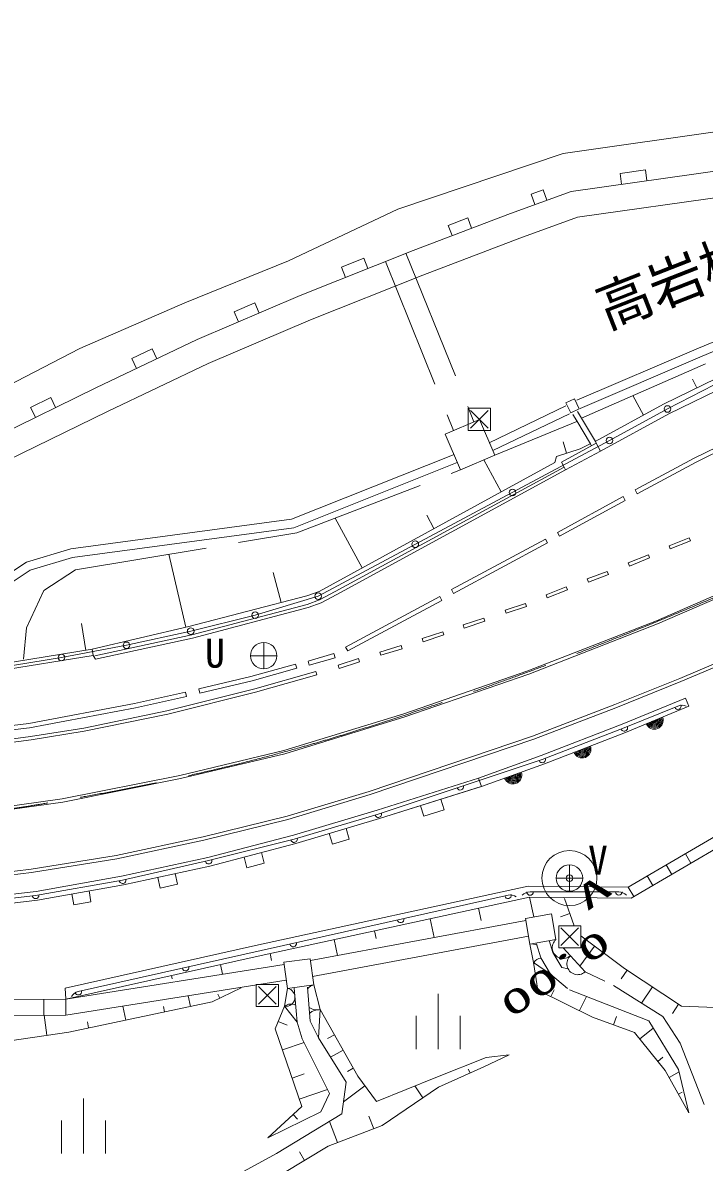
# Model space of a CAD drawing. Units: millimetres, scale not verified. Extents: x 40000 to 680000, y 20000 to 380000.
# Drawn here: x 388960 to 419898, y 236588 to 288279 of the extents above; entities that cross this region are included whole.
import ezdxf
from ezdxf.enums import TextEntityAlignment as Align

# ---------------------------------------------------------------- set-up
doc = ezdxf.new("R2010")
doc.units = ezdxf.units.MM
doc.header["$LTSCALE"] = 1000
for name, pattern in [('CHAIN', [18.5, 12, -1.5, 3.5, -1.5]), ('DASHED', [7.5, 6, -1.5]), ('USER1', [2, 1, -1])]:
    doc.linetypes.add(name, pattern=pattern)
for name, color, linetype, lineweight in [('M-BGD', 30, 'Continuous', 13), ('M-STR-HTXT', 7, 'Continuous', 13), ('M-TTL', 7, 'Continuous', 13), ('M-TTL-LINE', 7, 'Continuous', 50), ('M-TTL-TXT', 3, 'Continuous', 13)]:
    doc.layers.add(name, color=color, linetype=linetype, lineweight=lineweight)
doc.styles.add('ＭＳ ゴシック', font='')
doc.styles.get('ＭＳ ゴシック').set_extended_font_data('MS Gothic')

msp = doc.modelspace()

# ---------------------------------------------------------------- linework, layer by layer
at = {"layer": 'M-BGD'}
for p, q in [((409188, 270789), (409188, 269789)), ((410188, 270789), (409188, 270789)), ((409288, 270689), (410088, 269889)), ((410088, 270689), (409288, 269889)), ((410188, 269789), (410188, 270789)), ((409188, 269789), (410188, 269789)), ((413292, 247316), (413292, 246316)), ((414292, 247316), (413292, 247316)), ((413392, 247216), (414192, 246416)), ((414192, 247216), (413392, 246416)), ((414292, 246316), (414292, 247316)), ((413292, 246316), (414292, 246316)), ((399563, 244652), (399563, 243652)), ((400563, 244652), (399563, 244652)), ((399663, 244552), (400463, 243752)), ((400463, 244552), (399663, 243752)), ((400563, 243652), (400563, 244652)), ((399563, 243652), (400563, 243652))]:
    msp.add_line(p, q, dxfattribs=at)
at = {"layer": 'M-TTL'}
for p, q in [((413497, 282347), (424830, 283962)), ((405993, 279825), (413497, 282347)), ((413850, 280625), (425345, 282257)), ((425345, 282257), (413850, 280625)), ((416079, 281446), (417228, 281609)), ((416079, 281446), (416149, 280951)), ((417228, 281609), (417298, 281114)), ((412036, 280500), (412584, 280699)), ((412584, 280699), (412754, 280228)), ((414141, 279454), (425611, 281082)), ((411109, 279634), (413850, 280625)), ((413850, 280625), (411109, 279634)), ((412036, 280500), (412206, 280030)), ((401022, 277475), (405993, 279825)), ((406681, 277948), (411109, 279634)), ((411109, 279634), (406681, 277948)), ((408274, 279090), (409160, 279427)), ((409160, 279427), (409338, 278959)), ((411527, 278509), (414141, 279454)), ((408274, 279090), (408452, 278622)), ((407116, 276829), (411527, 278509)), ((431362, 278412), (419645, 273524)), ((401560, 275914), (406681, 277948)), ((406681, 277948), (401560, 275914)), ((403424, 277192), (404448, 277599)), ((404448, 277599), (404632, 277134)), ((431516, 278043), (419801, 273156)), ((396315, 275574), (401022, 277475)), ((403424, 277192), (403608, 276727)), ((402017, 274804), (407116, 276829)), ((391557, 273502), (396315, 275574)), ((396884, 273910), (401560, 275914)), ((401560, 275914), (396884, 273910)), ((398557, 275171), (399493, 275572)), ((399493, 275572), (399689, 275112)), ((398557, 275171), (398754, 274712)), ((397378, 272816), (402017, 274804)), ((386867, 271077), (391557, 273502)), ((392280, 271725), (396884, 273910)), ((396884, 273910), (392280, 271725)), ((393907, 273051), (394828, 273488)), ((394828, 273488), (395042, 273036)), ((419645, 273524), (414107, 271154)), ((393907, 273051), (394122, 272599)), ((419801, 273156), (414265, 270786)), ((392801, 270644), (397378, 272816)), ((414327, 270347), (419956, 272801)), ((418056, 270979), (422050, 272930)), ((418285, 270534), (422266, 272479)), ((418228, 270759), (420872, 272120)), ((419365, 272113), (419560, 271714)), ((387706, 269483), (392280, 271725)), ((392280, 271725), (387706, 269483)), ((389315, 270829), (390230, 271277)), ((390230, 271277), (390450, 270828)), ((413610, 270905), (410128, 269230)), ((413621, 271035), (414005, 271219)), ((413838, 270584), (413621, 271035)), ((414005, 271219), (414222, 270769)), ((414944, 269291), (418056, 270979)), ((416658, 271363), (417137, 270480)), ((388253, 268415), (392801, 270644)), ((389315, 270829), (389535, 270380)), ((413783, 270545), (410302, 268870)), ((414222, 270769), (413838, 270584)), ((413929, 270507), (414114, 270216)), ((414140, 270641), (414327, 270347)), ((414327, 270347), (414958, 269283)), ((415182, 268851), (418285, 270534)), ((415599, 269328), (418228, 270759)), ((409688, 270289), (408134, 269614)), ((410391, 268670), (409688, 270289)), ((414114, 270216), (414733, 269172)), ((402371, 262265), (415599, 269328)), ((408134, 269614), (408836, 267996)), ((421632, 269605), (419443, 268527)), ((421719, 269425), (419535, 268349)), ((414269, 268948), (413186, 268608)), ((413413, 268342), (414990, 269203)), ((413488, 269271), (413650, 268754)), ((413605, 267991), (415182, 268851)), ((414717, 269176), (414269, 268948)), ((414733, 269172), (414758, 269109)), ((414958, 269283), (414990, 269203)), ((415182, 268851), (414990, 269203)), ((408539, 268695), (401167, 265764)), ((408687, 268324), (401269, 265374)), ((413113, 268326), (402409, 262484)), ((408836, 267996), (410391, 268670)), ((409892, 268454), (410685, 267001)), ((413186, 268608), (413113, 268326)), ((413413, 268342), (413533, 268123)), ((419443, 268527), (416758, 267088)), ((419535, 268349), (416853, 266912)), ((403142, 262479), (413533, 268123)), ((403213, 262346), (413605, 267991)), ((413533, 268123), (413605, 267991)), ((413232, 265159), (416216, 266785)), ((416216, 266785), (416311, 266609)), ((416853, 266912), (416758, 267088)), ((416311, 266609), (413327, 264983)), ((401167, 265764), (391135, 264408)), ((403137, 265803), (404366, 263552)), ((407298, 265937), (407628, 265332)), ((401269, 265374), (391219, 264015)), ((417725, 261154), (427383, 265323)), ((417782, 261016), (427443, 265185)), ((408426, 262568), (412686, 264856)), ((412780, 264680), (408520, 262392)), ((412686, 264856), (412780, 264680)), ((413327, 264983), (413232, 265159)), ((418299, 264548), (419219, 264917)), ((419275, 264777), (418355, 264409)), ((419219, 264917), (419275, 264777)), ((391135, 264408), (389127, 263815)), ((395589, 264168), (396369, 260859)), ((416447, 263773), (417362, 264149)), ((417362, 264149), (417419, 264011)), ((418355, 264409), (418299, 264548)), ((389127, 263815), (382357, 259308)), ((391219, 264015), (389298, 263449)), ((416504, 263635), (416447, 263773)), ((417419, 264011), (416504, 263635)), ((389298, 263449), (382491, 258916)), ((400335, 263348), (400691, 261983)), ((414590, 263046), (415493, 263384)), ((415545, 263243), (414642, 262906)), ((415493, 263384), (415545, 263243)), ((412718, 262330), (413637, 262695)), ((413637, 262695), (413693, 262556)), ((414642, 262906), (414590, 263046)), ((401851, 262285), (396503, 260890)), ((399512, 261409), (402371, 262265)), ((402409, 262484), (401851, 262285)), ((401865, 261893), (402438, 262104)), ((402438, 262104), (403142, 262479)), ((402500, 261967), (403213, 262346)), ((403619, 259957), (407891, 262253)), ((407986, 262077), (403713, 259780)), ((407891, 262253), (407986, 262077)), ((408520, 262392), (408426, 262568)), ((412773, 262190), (412718, 262330)), ((413693, 262556), (412773, 262190)), ((396638, 260508), (401865, 261893)), ((396673, 260362), (401910, 261750)), ((401910, 261750), (402500, 261967)), ((410853, 261632), (411780, 261934)), ((410900, 261489), (410853, 261632)), ((411826, 261792), (410900, 261489)), ((411780, 261934), (411826, 261792)), ((396584, 260679), (399512, 261409)), ((408949, 260960), (409894, 261276)), ((409942, 261134), (408997, 260817)), ((409894, 261276), (409942, 261134)), ((411886, 258876), (417725, 261154)), ((391621, 261032), (391818, 259808)), ((396503, 260890), (392116, 259856)), ((393668, 260037), (396584, 260679)), ((407092, 260344), (408029, 260652)), ((408029, 260652), (408076, 260510)), ((408997, 260817), (408949, 260960)), ((411938, 258735), (417782, 261016)), ((423485, 260526), (418784, 258531)), ((390719, 259480), (393668, 260037)), ((392227, 259562), (396638, 260508)), ((392259, 259415), (396673, 260362)), ((405166, 259729), (406146, 260025)), ((406146, 260025), (406189, 259881)), ((407138, 260202), (407092, 260344)), ((408076, 260510), (407138, 260202)), ((423546, 260388), (418841, 258393)), ((387735, 259151), (392116, 259856)), ((387776, 258874), (392160, 259579)), ((392116, 259856), (392160, 259579)), ((392160, 259579), (392259, 259415)), ((401912, 259323), (403084, 259662)), ((403084, 259662), (403140, 259470)), ((403713, 259780), (403619, 259957)), ((405210, 259585), (405166, 259729)), ((406189, 259881), (405210, 259585)), ((387759, 258998), (390719, 259480)), ((401347, 259189), (399318, 258627)), ((401401, 258997), (399368, 258433)), ((401401, 258997), (401347, 259189)), ((401967, 259131), (401912, 259323)), ((403140, 259470), (401967, 259131)), ((403272, 259134), (404195, 259434)), ((403318, 258991), (403272, 259134)), ((404242, 259292), (403318, 258991)), ((404195, 259434), (404242, 259292)), ((399318, 258627), (396953, 258061)), ((402266, 258845), (399489, 258059)), ((399489, 258059), (402266, 258845)), ((399527, 257914), (402307, 258700)), ((402307, 258700), (402266, 258845)), ((406258, 256935), (411886, 258876)), ((406305, 256793), (411938, 258735)), ((418784, 258531), (415834, 257345)), ((399489, 258059), (395506, 257061)), ((395506, 257061), (399489, 258059)), ((396953, 258061), (396999, 257866)), ((399368, 258433), (396999, 257866)), ((418841, 258393), (415889, 257205)), ((396348, 257905), (394031, 257403)), ((396390, 257710), (394071, 257207)), ((395540, 256915), (399527, 257914)), ((396348, 257905), (396390, 257710)), ((419040, 257640), (416169, 256459)), ((419192, 257270), (419040, 257640)), ((394031, 257403), (389232, 256490)), ((394071, 257207), (389263, 256292)), ((395506, 257061), (391725, 256284)), ((391725, 256284), (395506, 257061)), ((391752, 256137), (395540, 256915)), ((400815, 255265), (406258, 256935)), ((415834, 257345), (412107, 255922)), ((415889, 257205), (412158, 255780)), ((416270, 256292), (418697, 257282)), ((416318, 256088), (419192, 257270)), ((419192, 257270), (416318, 256088)), ((389232, 256490), (384401, 255921)), ((400855, 255120), (406305, 256793)), ((416169, 256459), (412499, 255034)), ((389263, 256292), (384422, 255722)), ((389317, 255894), (384499, 255298)), ((384499, 255298), (389317, 255894)), ((391725, 256284), (389317, 255894)), ((389317, 255894), (391725, 256284)), ((389338, 255746), (391752, 256137)), ((412107, 255922), (404692, 253411)), ((412540, 254861), (416270, 256292)), ((412639, 254659), (416318, 256088)), ((416318, 256088), (412639, 254659)), ((384515, 255149), (389338, 255746)), ((412158, 255780), (404737, 253268)), ((396089, 254137), (400815, 255265)), ((396121, 253991), (400855, 255120)), ((405099, 252379), (412540, 254861)), ((412499, 255034), (409653, 254011)), ((409788, 253634), (412639, 254659)), ((412639, 254659), (409788, 253634)), ((390749, 253076), (396089, 254137)), ((390774, 252928), (396121, 253991)), ((409653, 254011), (405044, 252557)), ((409653, 254011), (409788, 253634)), ((425092, 254125), (416448, 249066)), ((404692, 253411), (400961, 252286)), ((405161, 252174), (409788, 253634)), ((409773, 253629), (405161, 252174)), ((425376, 253712), (416581, 248565)), ((384837, 252242), (390749, 253076)), ((384852, 252093), (390774, 252928)), ((404737, 253268), (401001, 252142)), ((408088, 252574), (407937, 253050)), ((400961, 252286), (397149, 251342)), ((405044, 252557), (401245, 251429)), ((401276, 251244), (405099, 252379)), ((407162, 252282), (407012, 252758)), ((408088, 252574), (407162, 252282)), ((401001, 252142), (397182, 251196)), ((401353, 251043), (405161, 252174)), ((405161, 252174), (401353, 251043)), ((397149, 251342), (393202, 250504)), ((401245, 251429), (397360, 250413)), ((397398, 250269), (401276, 251244)), ((403018, 251016), (402876, 251496)), ((403780, 251243), (403018, 251016)), ((403780, 251243), (403638, 251722)), ((397182, 251196), (393230, 250357)), ((397453, 250024), (401353, 251043)), ((401353, 251043), (397453, 250024)), ((393202, 250504), (389334, 249885)), ((393230, 250357), (389355, 249736)), ((397360, 250413), (393448, 249562)), ((393493, 249381), (397398, 250269)), ((399139, 249948), (399013, 250432)), ((399919, 250152), (399793, 250636)), ((419041, 250584), (419294, 250152)), ((389334, 249885), (383407, 249151)), ((389355, 249736), (383422, 249001)), ((393526, 249169), (397453, 250024)), ((397453, 250024), (393526, 249169)), ((395988, 249194), (395882, 249682)), ((399919, 250152), (399139, 249948)), ((418177, 250078), (418430, 249647)), ((389544, 248693), (393493, 249381)), ((393448, 249562), (389570, 248876)), ((389628, 248480), (393526, 249169)), ((393526, 249169), (389628, 248480)), ((395203, 249023), (395097, 249511)), ((395988, 249194), (395203, 249023)), ((417313, 249572), (417565, 249141)), ((389570, 248876), (383499, 248157)), ((383592, 247996), (389544, 248693)), ((391274, 248263), (391187, 248756)), ((391477, 244325), (410990, 248699)), ((392054, 248401), (391967, 248893)), ((411908, 249115), (399669, 246454)), ((416448, 249066), (411908, 249115)), ((411988, 248848), (416018, 248853)), ((416448, 249066), (416701, 248635)), ((383535, 247759), (389628, 248480)), ((389628, 248480), (383535, 247759)), ((392054, 248401), (391274, 248263)), ((411959, 248614), (399776, 245965)), ((416581, 248565), (411959, 248614)), ((412158, 247713), (411962, 248615)), ((413994, 247316), (413551, 248555)), ((407637, 246779), (407451, 247634)), ((409766, 247557), (409645, 248111)), ((412959, 247853), (411780, 247646)), ((411780, 247646), (411984, 246484)), ((413163, 246692), (412959, 247853)), ((413378, 247714), (413798, 247864)), ((402025, 245733), (411795, 247555)), ((402119, 245018), (411927, 246847)), ((403248, 245961), (403090, 246686)), ((405002, 246738), (404926, 247085)), ((411984, 246484), (413163, 246692)), ((412863, 246639), (413031, 246108)), ((416277, 245382), (414292, 246860)), ((399669, 246454), (390892, 244489)), ((400258, 245742), (400189, 246055)), ((412154, 245647), (411984, 246484)), ((412280, 246495), (412479, 245861)), ((413031, 246108), (413439, 245418)), ((413501, 246316), (414485, 245221)), ((414246, 245487), (414920, 246392)), ((399776, 245965), (390914, 243982)), ((390914, 243982), (400831, 245564)), ((398035, 245118), (397937, 245554)), ((400818, 245664), (402013, 245821)), ((400974, 244474), (400818, 245664)), ((402013, 245821), (402170, 244631)), ((412154, 245647), (412348, 244399)), ((412923, 245112), (412154, 245647)), ((412479, 245861), (412923, 245112)), ((395748, 244902), (395713, 245056)), ((413439, 245418), (413713, 245367)), ((416130, 244902), (416396, 245303)), ((418872, 243660), (416277, 245382)), ((390919, 243253), (400925, 244850)), ((402170, 244631), (400974, 244474)), ((402015, 242990), (401885, 244531)), ((402170, 244631), (402460, 243512)), ((417052, 243804), (417542, 244542)), ((390892, 244489), (390914, 243982)), ((396466, 244138), (396568, 243654)), ((398877, 244498), (397565, 243865)), ((397816, 244204), (397902, 244027)), ((400845, 243664), (400974, 244474)), ((401417, 242940), (401288, 244481)), ((407824, 244221), (407824, 241721)), ((414828, 243169), (412348, 244399)), ((413085, 244414), (412933, 244109)), ((414553, 244102), (414235, 243463)), ((390914, 243982), (386901, 243954)), ((389914, 243975), (389919, 243255)), ((390914, 243982), (390919, 243262)), ((397565, 243865), (391045, 242489)), ((393509, 243667), (393642, 243037)), ((395342, 243657), (395395, 243407)), ((400845, 243664), (400421, 242631)), ((401417, 242940), (400845, 243664)), ((402460, 243512), (402380, 242236)), ((404173, 240486), (402460, 243512)), ((418454, 243340), (418729, 243755)), ((390919, 243262), (387190, 243236)), ((389926, 243255), (390057, 242346)), ((391894, 242952), (391951, 242680)), ((400965, 242811), (400562, 242976)), ((402380, 242236), (402015, 242990)), ((406824, 243221), (406824, 241721)), ((408824, 241721), (408824, 243221)), ((416726, 242467), (414828, 243169)), ((415916, 243204), (415773, 242819)), ((391045, 242489), (386424, 241819)), ((400421, 242631), (401624, 239115)), ((416726, 242467), (418123, 240753)), ((417577, 242670), (416966, 242172)), ((401728, 242019), (400745, 241683)), ((402797, 242194), (403107, 242369)), ((402935, 241346), (403504, 241668)), ((409886, 240922), (411037, 241460)), ((407827, 239985), (409886, 240922)), ((418024, 241349), (417792, 241159)), ((401742, 240595), (401183, 240403)), ((403696, 240697), (403967, 240851)), ((405023, 239347), (404173, 240486)), ((409186, 240814), (409266, 240640)), ((418123, 240753), (419193, 238833)), ((418757, 240692), (418299, 240437)), ((402794, 239879), (401513, 239441)), ((403518, 239328), (404494, 240056)), ((405281, 238249), (407827, 239985)), ((406756, 240052), (407127, 239507)), ((391711, 239484), (391711, 236984)), ((418903, 239768), (418727, 239669)), ((401624, 239115), (400086, 237696)), ((390711, 238484), (390711, 236984)), ((392711, 236984), (392711, 238484)), ((401426, 238543), (401232, 238753)), ((402884, 238435), (403248, 237477)), ((404677, 238679), (404896, 238103)), ((402822, 237315), (405281, 238249)), ((400763, 236070), (402822, 237315)), ((401523, 237056), (401756, 236671))]:
    msp.add_line(p, q, dxfattribs=at)
at = {"layer": 'M-TTL', "linetype": 'DASHED'}
for p, q in [((406353, 277823), (409440, 270181)), ((405426, 277449), (408522, 269783)), ((414114, 270187), (410391, 268670)), ((401402, 265135), (408836, 267996)), ((391361, 263465), (401402, 265135)), ((389909, 262521), (391361, 263465)), ((389126, 260832), (389909, 262521)), ((389000, 259411), (389126, 260832)), ((415783, 244608), (418013, 243195)), ((413777, 244406), (417376, 242995)), ((420795, 243585), (418872, 243660)), ((417376, 242995), (418732, 240800)), ((418013, 243195), (418799, 241991)), ((401649, 242179), (402884, 239698)), ((402380, 242236), (403636, 240221)), ((418799, 241991), (419889, 239208)), ((409992, 241344), (411037, 241460)), ((407707, 240438), (409992, 241344)), ((405023, 239347), (407707, 240438)), ((418732, 240800), (419193, 238833)), ((403636, 240221), (403445, 238775)), ((402884, 239698), (402496, 238868)), ((402496, 238868), (400086, 237696)), ((403445, 238775), (400476, 236976)), ((398348, 235821), (400476, 236976))]:
    msp.add_line(p, q, dxfattribs=at)
at = {"layer": 'M-TTL', "linetype": 'USER1'}
for p, q in [((412923, 245112), (413777, 244406)), ((414485, 245221), (415783, 244608)), ((401417, 242940), (401649, 242179))]:
    msp.add_line(p, q, dxfattribs=at)
at = {"layer": 'M-TTL'}
for centre, radius in [((418228, 270759), 150), ((415599, 269328), 150), ((411189, 266974), 150), ((406780, 264620), 150), ((402371, 262265), 150), ((399512, 261409), 150), ((396584, 260679), 150), ((393668, 260037), 150), ((390719, 259480), 150), ((413779, 249478), 1250), ((413779, 249478), 150)]:
    msp.add_circle(centre, radius, dxfattribs=at)
for centre, radius, start, end in [((418697, 257282), 150, 202.1974, 22.1974), ((418886, 256819), 500, 67.1974, 112.1974), ((417633, 256632), 400, 202.262, 22.262), ((417633, 256632), 400, 202.262, 22.262), ((417633, 256632), 350, 202.262, 22.262), ((417633, 256632), 300, 202.262, 22.262), ((417633, 256632), 250, 202.262, 22.262), ((417633, 256632), 200, 202.262, 22.262), ((417633, 256632), 150, 202.262, 22.262), ((417633, 256632), 100, 202.262, 22.262), ((417633, 256632), 50, 202.262, 22.262), ((416270, 256292), 150, 200.9849, 22.1974), ((414357, 255326), 400, 201.2324, 21.2324), ((414357, 255326), 400, 201.2324, 21.2324), ((414357, 255326), 350, 201.2324, 21.2324), ((414357, 255326), 300, 201.2324, 21.2324), ((414357, 255326), 250, 201.2324, 21.2324), ((414357, 255326), 200, 201.2324, 21.2324), ((414357, 255326), 150, 201.2324, 21.2324), ((414357, 255326), 100, 201.2324, 21.2324), ((412540, 254861), 150, 198.4467, 20.9849), ((414357, 255326), 50, 201.2324, 21.2324), ((411214, 254147), 400, 199.7627, 19.7627), ((411214, 254147), 400, 199.7627, 19.7627), ((411214, 254147), 350, 199.7627, 19.7627), ((411214, 254147), 300, 199.7627, 19.7627), ((411214, 254147), 250, 199.7627, 19.7627), ((411214, 254147), 200, 199.7627, 19.7627), ((411214, 254147), 150, 199.7627, 19.7627), ((411214, 254147), 100, 199.7627, 19.7627), ((411214, 254147), 50, 199.7627, 19.7627), ((408820, 253620), 150, 198.4467, 18.4467), ((405099, 252379), 150, 196.5384, 18.4467), ((401276, 251244), 150, 194.1072, 16.5384), ((397398, 250269), 150, 192.8256, 14.1072), ((393493, 249381), 150, 189.8719, 12.8256), ((389544, 248693), 150, 186.6797, 9.8719), ((410990, 248699), 150, 192.6322, 12.6322), ((411099, 248211), 500, 57.6322, 102.6322), ((411989, 248348), 500, 90.0656, 135.0656), ((411988, 248848), 150, 180.0656, 0.0656), ((416018, 248853), 150, 180.0656, 0.0656), ((416019, 248353), 500, 45.0656, 90.0656), ((406112, 247605), 150, 192.6322, 12.6322), ((413494, 246324), 494, 131.9436, 311.9436), ((401234, 246512), 150, 192.6322, 12.6322), ((412069, 246066), 427, 57.6587, 101.4571), ((412539, 245380), 468, 97.086, 145.189), ((414155, 245589), 494, 131.9436, 311.9436), ((396355, 245419), 150, 192.6322, 12.6322), ((402315, 244072), 578, 104.5407, 136.5672), ((391587, 243838), 500, 102.6322, 147.6322), ((391477, 244325), 150, 192.6322, 12.6322), ((400909, 244069), 410, 260.8903, 80.8903), ((401131, 243302), 462, 63.1544, 128.3304), ((402315, 244072), 578, 232.8785, 284.5407), ((402420, 242874), 639, 86.3965, 132.8308)]:
    msp.add_arc(centre, radius, start, end, dxfattribs=at)
at = {"layer": 'M-TTL-LINE', "color": 2, "linetype": 'CHAIN', "lineweight": 13}
msp.add_open_spline([(216463, 288279), (221978, 287615), (227494, 286952), (233001, 286223), (238839, 285450), (244667, 284603), (250470, 283599), (257882, 282315), (265254, 280773), (272530, 278875), (280068, 276908), (287504, 274558), (294905, 272116), (303694, 269216), (312434, 266185), (321223, 263302), (326340, 261624), (331473, 259995), (336617, 258389), (340887, 257056), (345164, 255739), (349512, 254695), (353439, 253753), (357424, 253033), (361433, 252525), (365455, 252016), (369501, 251720), (373555, 251659), (377463, 251600), (381377, 251760), (385257, 252200), (387449, 252449), (389630, 252788), (391802, 253181), (395068, 253773), (398313, 254489), (401505, 255388), (403512, 255954), (405498, 256592), (407473, 257263), (410211, 258193), (412926, 259185), (415613, 260251), (418238, 261291), (420834, 262402), (423426, 263522), (424802, 264117), (426177, 264715), (427553, 265313)], degree=3, knots=[0, 0, 0, 0, 1, 1, 1, 2, 2, 2, 3, 3, 3, 4, 4, 4, 5, 5, 5, 6, 6, 6, 7, 7, 7, 8, 8, 8, 9, 9, 9, 10, 10, 10, 11, 11, 11, 12, 12, 12, 13, 13, 13, 14, 14, 14, 15, 15, 15, 16, 16, 16, 16], dxfattribs=at)
at = {"layer": 'M-TTL-TXT'}
for p, q in [((399897, 258967), (399897, 260167)), ((400497, 259567), (399297, 259567)), ((413779, 248878), (413779, 250078)), ((414379, 249478), (413179, 249478))]:
    msp.add_line(p, q, dxfattribs=at)
for centre in [(399897, 259567), (413779, 249478)]:
    msp.add_circle(centre, 600, dxfattribs=at)

# ---------------------------------------------------------------- texts
at = {"layer": 'M-STR-HTXT', "style": 'ＭＳ ゴシック'}
msp.add_text('高岩橋前バス停', height=1833, rotation=21.371, dxfattribs=at).set_placement((415659, 273854), align=Align.BOTTOM_LEFT)
at = {"layer": 'M-TTL', "style": 'ＭＳ ゴシック'}
for s, width, p in [('V', 2, (414979, 249978)), ('0.00', 1.9, (414979, 247478))]:
    msp.add_text(s, height=1100, rotation=215, dxfattribs=dict(at, width=width)).set_placement(p, align=Align.BOTTOM_LEFT)
at = {"layer": 'M-TTL-TXT', "style": 'ＭＳ ゴシック'}
for s, p in [('U', (397237, 258628)), ('V', (414624, 249236))]:
    msp.add_text(s, height=1320, dxfattribs=at).set_placement(p, align=Align.BOTTOM_LEFT)

doc.saveas('drawing.dxf')
